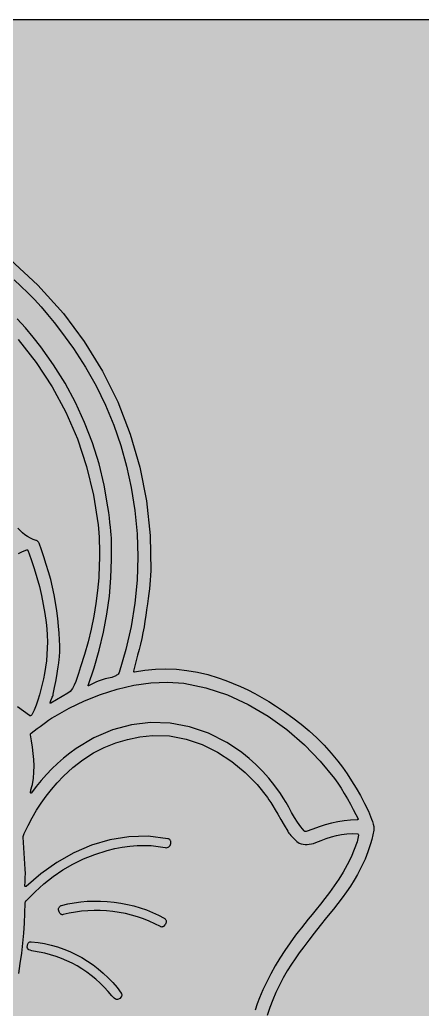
# Model space of a CAD drawing. Extents: x -301 to 301, y -300 to 300.
# Drawn here: x 51.2 to 123.6, y 122.2 to 299.9 of the extents above; entities that cross this region are included whole.
import ezdxf

# ---------------------------------------------------------------- set-up
doc = ezdxf.new("R2010")
doc.units = 0
doc.layers.add('LAYER_1', color=7, linetype='CONTINUOUS')

# ---------------------------------------------------------------- blocks, each defined once
blk = doc.blocks.new('*U1')
at = {"layer": 'LAYER_1', "color": 7, "linetype": 'CONTINUOUS'}
for points in [[(-301.0791, -300.0587), (-301.0791, 299.9413), (300.9617, -300.0587)], [(300.9617, -300.0587), (-301.0791, 299.9413), (300.9617, 299.9413)]]:
    blk.add_solid(points, dxfattribs=at)

msp = doc.modelspace()

# ---------------------------------------------------------------- linework, layer by layer
at = {"layer": 'LAYER_1'}
for points in [[(-301.0791, -300.0587), (300.9617, -300.0587), (300.9617, 299.9413), (-301.0791, 299.9413), (-301.0791, -300.0587)], [(53.1729, 161.1595), (53.1818, 161.3047), (53.2107, 161.467), (53.2546, 161.6431), (53.3086, 161.8296), (53.4269, 162.2203), (53.5259, 162.6122), (53.697, 163.7229), (53.7872, 164.8382), (53.806, 165.9565), (53.7632, 167.0757), (53.6681, 168.1942), (53.5304, 169.3102), (53.3597, 170.4217), (53.1656, 171.5271), (53.1628, 171.6116), (53.1822, 171.6919), (53.2227, 171.7639), (53.2833, 171.8233), (53.8455, 172.2447), (54.3728, 172.6447), (54.879, 173.0282), (55.3781, 173.4002), (55.884, 173.7656), (56.4105, 174.1291), (56.9716, 174.4959), (57.5812, 174.8706), (60.1535, 176.2958), (62.8979, 177.6027), (65.7741, 178.7524), (68.7419, 179.706), (71.7608, 180.4247), (74.7904, 180.8696), (77.7905, 181.0019), (80.7206, 180.7828), (84.6955, 179.9672), (88.5763, 178.6785), (92.3266, 176.9648), (95.9097, 174.8742), (99.2891, 172.4547), (102.4282, 169.7544), (105.2905, 166.8214), (107.8394, 163.7037), (108.4295, 162.87), (109.0218, 161.9606), (109.6065, 161.0028), (110.1741, 160.0238), (110.7148, 159.0512), (111.2191, 158.1122), (111.6773, 157.2341), (112.0797, 156.4444), (112.0947, 156.3697), (112.0716, 156.3003), (112.0181, 156.2492), (111.9418, 156.2293), (110.7323, 156.2105), (109.5641, 156.1029), (108.4259, 155.917), (107.3062, 155.6628), (106.1933, 155.3505), (105.0759, 154.9905), (103.9424, 154.5929), (102.7814, 154.168), (102.6844, 154.1465), (102.5874, 154.1543), (102.4969, 154.1902), (102.4198, 154.2532), (101.805, 155.0043), (101.2236, 155.8291), (100.6703, 156.7035), (100.1398, 157.6029), (99.6266, 158.5031), (99.1256, 159.3797), (98.6313, 160.2083), (98.1385, 160.9647), (97.1076, 162.3839), (96.0263, 163.7258), (94.8948, 164.9905), (93.713, 166.1779), (92.4811, 167.2881), (91.1993, 168.3211), (89.8675, 169.2769), (88.4859, 170.1555), (85.1657, 171.8317), (81.7483, 172.9802), (78.2732, 173.6059), (74.7798, 173.7137), (71.3075, 173.3085), (67.8958, 172.3952), (64.5841, 170.9788), (61.4118, 169.064), (60.2433, 168.21), (59.1219, 167.3155), (58.0474, 166.3805), (57.0199, 165.405), (56.0392, 164.3887), (55.1052, 163.3316), (54.2178, 162.2336), (53.377, 161.0946), (53.3504, 161.0673), (53.3192, 161.0517), (53.2858, 161.047), (53.2527, 161.0525), (53.2224, 161.0673), (53.1974, 161.0906), (53.18, 161.1216), (53.1729, 161.1595), (53.1729, 161.1595)], [(68.1979, 141.4753), (69.4167, 141.2975), (70.6087, 141.0683), (71.774, 140.7877), (72.9123, 140.4558), (74.0237, 140.0725), (75.108, 139.6379), (76.1652, 139.1519), (77.1952, 138.6146), (77.2969, 138.5478), (77.3847, 138.4673), (77.4578, 138.3752), (77.5152, 138.2733), (77.5562, 138.1636), (77.5799, 138.048), (77.5854, 137.9285), (77.5718, 137.8071), (77.5291, 137.6861), (77.4477, 137.5419), (77.3275, 137.374), (77.1684, 137.1822), (77.1045, 137.1214), (77.0325, 137.0732), (76.9542, 137.0381), (76.8714, 137.0164), (76.786, 137.0086), (76.7, 137.0151), (76.615, 137.0363), (76.533, 137.0727), (75.5284, 137.5878), (74.5057, 138.0527), (73.465, 138.4675), (72.4062, 138.8322), (71.3293, 139.1469), (70.2342, 139.4116), (69.1209, 139.6264), (67.9894, 139.7913), (66.8514, 139.9064), (65.7188, 139.9686), (64.5915, 139.9779), (63.4697, 139.9344), (62.3534, 139.838), (61.2426, 139.6887), (60.1375, 139.4865), (59.038, 139.2314), (58.9497, 139.2166), (58.8625, 139.2173), (58.7779, 139.2327), (58.6976, 139.2618), (58.623, 139.3039), (58.5559, 139.3581), (58.4977, 139.4235), (58.45, 139.4992), (58.3411, 139.7214), (58.2658, 139.9131), (58.2232, 140.0744), (58.2122, 140.2053), (58.227, 140.3245), (58.2605, 140.4374), (58.3114, 140.5424), (58.378, 140.6379), (58.459, 140.7222), (58.5528, 140.7936), (58.658, 140.8504), (58.773, 140.891), (59.9027, 141.1611), (61.0461, 141.3749), (62.2033, 141.5324), (63.3744, 141.6336), (64.5593, 141.6785), (65.7582, 141.667), (66.971, 141.5993), (68.1979, 141.4753), (68.1979, 141.4753)], [(62.3982, 131.5257), (63.4277, 130.9015), (64.4155, 130.2278), (65.3617, 129.5049), (66.2662, 128.7326), (67.1289, 127.9112), (67.9497, 127.0406), (68.7286, 126.1209), (69.4656, 125.1522), (69.5152, 125.0699), (69.5504, 124.9825), (69.5712, 124.892), (69.5776, 124.7998), (69.5695, 124.7078), (69.5472, 124.6177), (69.5105, 124.5311), (69.4595, 124.4498), (69.235, 124.1907), (69.0241, 124.0313), (68.823, 123.9622), (68.6278, 123.9741), (68.4345, 124.0573), (68.2392, 124.2027), (68.038, 124.4006), (67.8271, 124.6417), (67.145, 125.4306), (66.431, 126.1932), (65.6862, 126.9261), (64.9119, 127.6261), (64.1092, 128.2897), (63.2793, 128.9136), (62.4233, 129.4942), (61.5424, 130.0284), (60.6351, 130.5139), (59.7001, 130.9545), (58.741, 131.3509), (57.7614, 131.7037), (56.7649, 132.0138), (55.7552, 132.2818), (54.7357, 132.5084), (53.7102, 132.6944), (53.3955, 132.753), (53.1227, 132.8249), (52.8982, 132.9184), (52.728, 133.0418), (52.6182, 133.2034), (52.575, 133.4116), (52.6047, 133.6747), (52.7132, 134.0009), (52.7571, 134.0862), (52.8128, 134.1618), (52.879, 134.2268), (52.9542, 134.2804), (53.0368, 134.3216), (53.1254, 134.3496), (53.2184, 134.3634), (53.3145, 134.3621), (54.5239, 134.2219), (55.7122, 134.0205), (56.8793, 133.7578), (58.0254, 133.4339), (59.1503, 133.0487), (60.2541, 132.6023), (61.3367, 132.0946), (62.3982, 131.5257), (62.3982, 131.5257)]]:
    msp.add_lwpolyline(points, close=True, dxfattribs=at)
for points in [[(49.4988, 256.8965), (54.5173, 252.2542), (59.081, 247.1799), (62.8349, 242.1542), (66.0991, 236.8524), (68.8628, 231.3063), (71.1154, 225.548), (72.8461, 219.6093), (74.0444, 213.5223), (74.6995, 207.3189), (74.8007, 201.031), (74.7652, 200.1534), (74.7101, 199.3265), (74.6369, 198.5243), (74.5474, 197.7209), (74.4433, 196.8905), (74.3262, 196.0072), (74.1978, 195.0452), (74.0598, 193.9786), (73.9206, 192.9469), (73.7633, 191.9183), (73.5879, 190.8927), (73.3942, 189.8702), (73.1824, 188.8507), (72.9524, 187.8342), (72.7041, 186.8208), (72.4375, 185.8104), (71.6921, 182.978), (71.697, 182.9116), (71.7313, 182.8578), (71.7865, 182.8246), (71.8544, 182.8198), (73.7529, 183.1283), (75.6472, 183.3112), (77.5373, 183.3685), (79.4232, 183.3001), (81.3048, 183.106), (83.1824, 182.7861), (85.0559, 182.3405), (86.9253, 181.7689), (88.2884, 181.2816), (89.6312, 180.7539), (90.9535, 180.186), (92.2555, 179.5777), (93.537, 178.9291), (94.7981, 178.2401), (96.0387, 177.5109), (97.2588, 176.7413), (98.8353, 175.6792), (100.3687, 174.5745), (101.8552, 173.4228), (103.2907, 172.2194), (104.6713, 170.96), (105.993, 169.6399), (107.2519, 168.2547), (108.444, 166.7998), (109.2637, 165.7112), (110.0992, 164.5312), (110.934, 163.2754), (111.7521, 161.9594), (112.537, 160.5987), (113.2726, 159.2088), (113.9425, 157.8053), (114.5306, 156.4038), (114.7003, 155.9299), (114.8263, 155.4888), (114.9089, 155.0811), (114.9486, 154.7077), (114.9242, 154.4155), (114.7359, 153.5602), (114.5361, 152.7411), (114.3246, 151.9585), (114.1015, 151.2124), (113.8666, 150.5031), (113.6198, 149.8306), (113.361, 149.1951), (113.0901, 148.5967), (112.5549, 147.524), (111.9779, 146.4576), (111.3593, 145.3977), (110.6991, 144.3447), (109.9974, 143.2987), (109.2544, 142.2599), (108.4701, 141.2287), (107.6446, 140.2053), (106.4085, 138.7013), (105.2569, 137.2753), (104.1897, 135.9273), (103.2069, 134.6573), (102.3085, 133.4653), (101.4945, 132.3512), (100.7648, 131.3152), (100.1195, 130.3571), (99.3454, 129.1224), (98.6216, 127.8601), (97.9481, 126.57), (97.3248, 125.2521), (96.7518, 123.9064), (96.2292, 122.5329), (95.7569, 121.1315)], [(50.2238, 253.2672), (51.4481, 252.1282), (52.6624, 250.9326), (53.8669, 249.6805), (55.0615, 248.3716), (56.2462, 247.006), (57.4208, 245.5835), (58.5855, 244.1041), (60.9226, 240.882), (63.0461, 237.576), (64.9562, 234.1861), (66.6527, 230.712), (68.1355, 227.1537), (69.4048, 223.5109), (70.4603, 219.7836), (71.3022, 215.9716), (71.9653, 211.8024), (72.3598, 207.6367), (72.4858, 203.4742), (72.3433, 199.3151), (71.9325, 195.1592), (71.2534, 191.0064), (70.3061, 186.8568), (69.0907, 182.7103), (68.915, 182.4343), (68.7892, 182.3196), (68.6584, 182.216), (68.5226, 182.1236), (68.3819, 182.0423), (68.2363, 181.9722), (68.0859, 181.9134), (67.9307, 181.8658), (67.7707, 181.8297), (67.1881, 181.7036), (66.6238, 181.5597), (66.0778, 181.398), (65.5501, 181.2185), (65.0409, 181.0214), (64.5501, 180.8066), (64.0779, 180.5742), (63.6244, 180.3243), (63.581, 180.3148), (63.5424, 180.3304), (63.5188, 180.3642), (63.5206, 180.4095), (63.5206, 180.4095), (63.5206, 180.4095), (64.6055, 183.5637), (65.5308, 186.7418), (66.2967, 189.9438), (66.9033, 193.1696), (67.3506, 196.4192), (67.6387, 199.6925), (67.7677, 202.9896), (67.7378, 206.3102), (67.7131, 206.8393), (67.6726, 207.4376), (67.6163, 208.1049), (67.5442, 208.8412), (67.4564, 209.6463), (67.353, 210.5202), (67.234, 211.4628), (67.0995, 212.4739), (66.4306, 216.3749), (65.503, 220.2096), (64.326, 223.9669), (62.9091, 227.6357), (61.2615, 231.2048), (59.3927, 234.6631), (57.312, 237.9995), (55.0289, 241.2028), (53.6607, 242.9434), (52.2428, 244.6287), (50.7752, 246.2588)], [(50.9513, 242.5327), (54.2183, 238.3791), (57.0838, 234.0148), (59.5459, 229.4454), (61.603, 224.6767), (63.2534, 219.7144), (64.4953, 214.5642), (65.3271, 209.2317), (65.3955, 208.554), (65.4521, 207.8144), (65.4969, 207.0128), (65.5298, 206.1494), (65.5507, 205.2241), (65.5596, 204.2371), (65.5565, 203.1883), (65.5413, 202.0779), (65.4446, 199.7391), (65.2442, 197.4148), (64.9456, 195.104), (64.5544, 192.8054), (64.0763, 190.5181), (63.5169, 188.2409), (62.8818, 185.9727), (62.1767, 183.7125), (62.0079, 183.1652), (61.8134, 182.5219), (61.5894, 181.8242), (61.3319, 181.114), (61.037, 180.4329), (60.7006, 179.8226), (60.3188, 179.3248), (59.8877, 178.9812), (56.816, 177.212), (56.7576, 177.1972), (56.7067, 177.2186), (56.6758, 177.2651), (56.6776, 177.3256), (56.6776, 177.3256), (56.6776, 177.3256), (56.8362, 177.7096), (57.0057, 178.0935), (57.0857, 178.285), (57.1581, 178.476), (57.2192, 178.6662), (57.2656, 178.8554), (57.4967, 180.0328), (57.7013, 181.112), (57.8794, 182.0931), (58.0308, 182.976), (58.1556, 183.7608), (58.2537, 184.4475), (58.3251, 185.036), (58.3697, 185.5263), (58.4176, 186.4701), (58.4273, 187.4938), (58.3991, 188.5974), (58.3329, 189.7808), (58.229, 191.0442), (58.0873, 192.3874), (57.908, 193.8106), (57.6912, 195.3136), (57.4547, 196.654), (57.1561, 198.0229), (56.8071, 199.4044), (56.4197, 200.7825), (56.0055, 202.1411), (55.5765, 203.4644), (55.1443, 204.7363), (54.7209, 205.9409), (54.6829, 206.0308), (54.6352, 206.1142), (54.5786, 206.1907), (54.5138, 206.2594), (54.4415, 206.3198), (54.3624, 206.3712), (54.2771, 206.4128), (54.1865, 206.4441), (53.6539, 206.6246), (53.1409, 206.8496), (52.6478, 207.1191), (52.1744, 207.4331), (51.7208, 207.7917), (51.2871, 208.1947), (50.8733, 208.6422)], [(50.9976, 204.1178), (51.7284, 204.4582), (52.505, 204.756), (52.5678, 204.7647), (52.627, 204.7499), (52.6761, 204.7138), (52.7087, 204.6586), (52.7087, 204.6586), (52.7087, 204.6586), (53.2999, 203.0409), (53.839, 201.4229), (54.3261, 199.8048), (54.7611, 198.1865), (55.144, 196.5682), (55.4747, 194.9501), (55.7532, 193.3321), (55.9796, 191.7144), (56.1003, 190.5577), (56.1754, 189.4037), (56.2049, 188.2524), (56.1889, 187.1038), (56.1274, 185.9577), (56.0204, 184.8144), (55.8681, 183.6737), (55.6704, 182.5357), (55.4833, 181.5953), (55.2782, 180.6398), (55.05, 179.6781), (54.7935, 178.7195), (54.5038, 177.773), (54.1757, 176.8478), (53.8042, 175.9531), (53.3843, 175.0979), (53.3491, 175.0463), (53.3052, 175.0043), (53.2545, 174.9727), (53.1989, 174.9518), (53.1405, 174.9424), (53.0812, 174.945), (53.0229, 174.9601), (52.9676, 174.9883), (50.8179, 176.5719)], [(51.049, 128.6774), (51.3358, 130.484), (51.5824, 132.2881), (51.7888, 134.0898), (51.9549, 135.889), (52.0808, 137.6858), (52.1664, 139.4803), (52.2116, 141.2724), (52.2284, 141.4164), (52.271, 141.554), (52.3379, 141.6816), (52.4275, 141.7959), (53.9924, 143.3547), (55.5938, 144.7849), (57.2492, 146.0881), (58.9764, 147.2658), (60.793, 148.3194), (62.7165, 149.2505), (64.7647, 150.0607), (66.9551, 150.7514), (68.3287, 151.0976), (69.6827, 151.3631), (71.0169, 151.5481), (72.3315, 151.6527), (73.6264, 151.6767), (74.9017, 151.6204), (76.1572, 151.4837), (77.3932, 151.2667), (77.573, 151.2488), (77.7465, 151.269), (77.9091, 151.3237), (78.0562, 151.4097), (78.1833, 151.5235), (78.2856, 151.6616), (78.3587, 151.8206), (78.3979, 151.9971), (78.4142, 152.1553), (78.4145, 152.2814), (78.3921, 152.4022), (78.349, 152.5152), (78.2868, 152.6179), (78.2073, 152.7076), (78.1123, 152.7818), (78.0036, 152.838), (77.883, 152.8735), (74.3498, 153.3018), (70.8631, 153.2178), (67.4489, 152.6634), (64.1332, 151.6806), (60.9421, 150.3112), (57.9017, 148.5973), (55.0379, 146.5808), (52.3768, 144.3036), (52.3382, 144.2764), (52.2965, 144.2638), (52.2546, 144.2647), (52.215, 144.2777), (52.1807, 144.3015), (52.1542, 144.3349), (52.1383, 144.3766), (52.1357, 144.4253), (52.1994, 145.1472), (52.2344, 145.8821), (52.2408, 146.6291), (52.2189, 147.3875), (51.8768, 153.1211), (51.8762, 153.2925), (51.8984, 153.464), (51.9425, 153.6324), (52.0079, 153.7947), (52.7315, 155.2493), (53.4799, 156.6392), (54.2636, 157.9728), (55.0935, 159.2585), (55.9802, 160.5046), (56.9345, 161.7195), (57.9671, 162.9116), (59.0887, 164.0892), (60.8054, 165.6706), (62.6039, 167.061), (64.4844, 168.2605), (66.4467, 169.2689), (68.491, 170.0864), (70.6174, 170.713), (72.8258, 171.1485), (75.1164, 171.3931), (78.1548, 171.3256), (81.1402, 170.77), (84.0342, 169.7809), (86.7982, 168.4133), (89.3938, 166.7216), (91.7826, 164.7608), (93.9259, 162.5856), (95.7854, 160.2506), (96.0505, 159.8618), (96.3701, 159.368), (96.7442, 158.7692), (97.1728, 158.0655), (97.6558, 157.2567), (98.1933, 156.343), (98.7853, 155.3242), (99.4317, 154.2005), (99.5264, 154.052), (99.6519, 153.8802), (99.8082, 153.6854), (99.9954, 153.4675), (100.4622, 152.9628), (101.0524, 152.3664), (101.4764, 152.0904), (101.8332, 151.9691), (102.196, 151.885), (102.5647, 151.8384), (102.9394, 151.8292), (103.3201, 151.8574), (103.7066, 151.9232), (104.0991, 152.0265), (104.4974, 152.1675), (105.4461, 152.5386), (106.3777, 152.8811), (107.2986, 153.1847), (108.2154, 153.4391), (109.1348, 153.634), (110.0633, 153.759), (111.0076, 153.8038), (111.9742, 153.7582), (112.0636, 153.7291), (112.1325, 153.6714), (112.174, 153.5932), (112.1812, 153.5025), (111.9215, 152.3014), (111.4144, 150.9102), (110.818, 149.5338), (110.146, 148.1823), (109.4118, 146.8655), (108.6288, 145.5935), (107.8107, 144.376), (106.9709, 143.2232), (106.1229, 142.1449), (105.3044, 141.136), (104.5313, 140.1788), (103.8034, 139.2731), (103.1207, 138.4189), (102.4832, 137.616), (101.8907, 136.8643), (101.3433, 136.1639), (100.8409, 135.5145), (99.8451, 134.1712), (98.9026, 132.8104), (98.0132, 131.4321), (97.177, 130.0361), (96.3937, 128.6226), (95.6634, 127.1913), (94.9861, 125.7424), (94.3615, 124.2757), (93.9546, 123.1948), (93.5837, 122.0713)]]:
    msp.add_lwpolyline(points, dxfattribs=at)

# ---------------------------------------------------------------- block references
at = {"layer": 'LAYER_1', "color": 7}
msp.add_blockref('*U1', (0, 0), dxfattribs=at)

doc.saveas('drawing.dxf')
